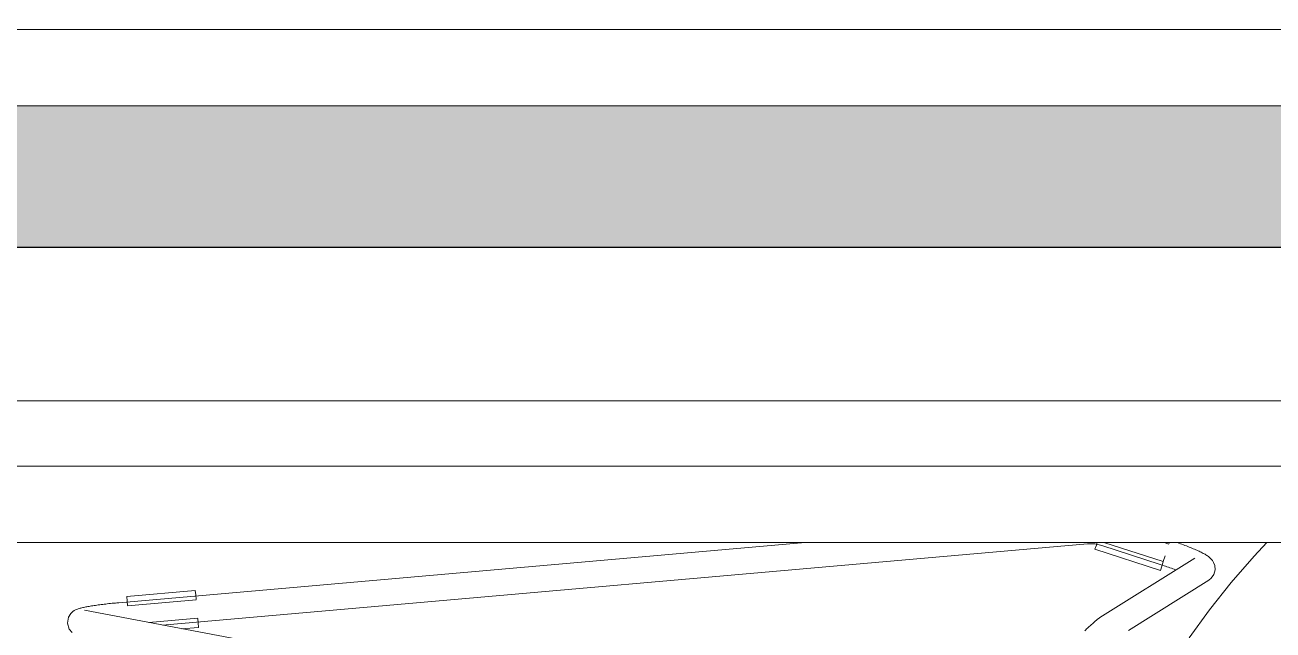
# Model space of a CAD drawing. Header units: millimetres. Extents: x 155927 to 326028, y -36033 to 97293.
# Drawn here: x 159087 to 159660, y 20380 to 20658 of the extents above; entities that cross this region are included whole.
import ezdxf

# ---------------------------------------------------------------- set-up
doc = ezdxf.new("R2010")
doc.units = ezdxf.units.MM
doc.header["$MEASUREMENT"] = 0
for name, color, linetype, lineweight in [('A-WALL-PATT', 7, 'CONTINUOUS', 9), ('I-FURN', 8, 'CONTINUOUS', 9), ('I-WALL', 7, 'CONTINUOUS', 9)]:
    doc.layers.add(name, color=color, linetype=linetype, lineweight=lineweight)

msp = doc.modelspace()

# ---------------------------------------------------------------- hatches: boundary and pattern name
at = {"layer": 'A-WALL-PATT'}
msp.add_hatch(color=256, dxfattribs=at).paths.add_polyline_path([(161148.83, 20555.61), (161148.83, 20657.61), (160977.67, 20657.61), (160977.67, 20620.54), (158577.67, 20620.54), (158577.67, 20657.61), (156862.83, 20657.61), (156862.83, 20555.61), (161119.62, 20555.61)], flags=0)

# ---------------------------------------------------------------- linework, layer by layer
at = {"layer": 'I-FURN'}
for p, q in [((160977.67, 20655.54), (158577.67, 20655.54)), ((160977.67, 20655.54), (158577.67, 20655.54)), ((158577.67, 20620.54), (160977.67, 20620.54)), ((158537.67, 20485.08), (160937.67, 20485.08)), ((160937.67, 20455.08), (158537.67, 20455.08)), ((160937.67, 20455.08), (158537.67, 20455.08)), ((158537.67, 20420.08), (160937.67, 20420.08)), ((159445.04, 20420.08), (159130.21, 20392.42)), ((159150.23, 20382.13), (159574.58, 20419.41)), ((159574.58, 20419.41), (159575.24, 20419.46)), ((159575.24, 20419.46), (159575.9, 20419.48)), ((159575.9, 20419.48), (159576.56, 20419.47)), ((159576.56, 20419.47), (159577.23, 20419.43)), ((159577.23, 20419.43), (159577.89, 20419.37)), ((159577.89, 20419.37), (159578.54, 20419.28)), ((159578.54, 20419.28), (159579.19, 20419.17)), ((159578.63, 20418.88), (159578.99, 20420)), ((159579.19, 20419.17), (159579.84, 20419.03)), ((159609.31, 20411.28), (159582.06, 20420.08)), ((159609.66, 20420.08), (159611.91, 20419.35)), ((159612.13, 20420.02), (159611.95, 20419.47)), ((159616.5, 20419.72), (159615.78, 20419.98)), ((159617.2, 20419.47), (159616.5, 20419.72)), ((159617.9, 20419.21), (159617.2, 20419.47)), ((159618.59, 20418.96), (159617.9, 20419.21)), ((159656.81, 20420.08), (159650.96, 20413.8)), ((159578, 20416.92), (159578.63, 20418.88)), ((159578, 20416.92), (159608, 20407.24)), ((159579.84, 20419.03), (159580.48, 20418.87)), ((159580.48, 20418.87), (159581.12, 20418.68)), ((159581.12, 20418.68), (159581.14, 20418.67)), ((159581.14, 20418.67), (159607.96, 20409.95)), ((159609.34, 20411.38), (159610.14, 20413.86)), ((159619.27, 20418.7), (159618.59, 20418.96)), ((159619.93, 20418.45), (159619.27, 20418.7)), ((159620.59, 20418.2), (159619.93, 20418.45)), ((159621.23, 20417.94), (159620.59, 20418.2)), ((159621.85, 20417.69), (159621.23, 20417.94)), ((159622.46, 20417.44), (159621.85, 20417.69)), ((159623.06, 20417.2), (159622.46, 20417.44)), ((159623.64, 20416.95), (159623.06, 20417.2)), ((159624.2, 20416.71), (159623.64, 20416.95)), ((159624.74, 20416.47), (159624.2, 20416.71)), ((159625.27, 20416.23), (159624.74, 20416.47)), ((159625.78, 20416), (159625.27, 20416.23)), ((159626.27, 20415.76), (159625.78, 20416)), ((159626.75, 20415.53), (159626.27, 20415.76)), ((159627.2, 20415.3), (159626.75, 20415.53)), ((159627.64, 20415.07), (159627.2, 20415.3)), ((159628.07, 20414.85), (159627.64, 20415.07)), ((159628.48, 20414.62), (159628.07, 20414.85)), ((159628.88, 20414.38), (159628.48, 20414.62)), ((159629.27, 20414.14), (159628.88, 20414.38)), ((159629.66, 20413.88), (159629.27, 20414.14)), ((159630.05, 20413.6), (159629.66, 20413.88)), ((159630.45, 20413.29), (159630.05, 20413.6)), ((159650.96, 20413.8), (159640.52, 20401.68)), ((159623.82, 20412.88), (159580.23, 20385.57)), ((159608.29, 20409.85), (159607.96, 20409.95)), ((159608.63, 20409.19), (159608, 20407.24)), ((159608.98, 20409.62), (159608.29, 20409.85)), ((159609.27, 20411.16), (159608.63, 20409.19)), ((159609.67, 20409.39), (159608.98, 20409.62)), ((159610.35, 20409.16), (159609.67, 20409.39)), ((159611.03, 20408.92), (159610.35, 20409.16)), ((159611.7, 20408.69), (159611.03, 20408.92)), ((159612.37, 20408.45), (159611.7, 20408.69)), ((159613.03, 20408.22), (159612.37, 20408.45)), ((159613.67, 20407.98), (159613.03, 20408.22)), ((159614.31, 20407.75), (159613.67, 20407.98)), ((159614.93, 20407.51), (159614.31, 20407.75)), ((159630.88, 20412.92), (159630.45, 20413.29)), ((159631.34, 20412.46), (159630.88, 20412.92)), ((159631.86, 20411.83), (159631.34, 20412.46)), ((159632.43, 20410.92), (159631.86, 20411.83)), ((159632.95, 20409.54), (159632.43, 20410.92)), ((159633.12, 20407.56), (159632.95, 20409.54)), ((159593.42, 20379.68), (159630.19, 20402.71)), ((159631.31, 20403.6), (159630.19, 20402.71)), ((159631.31, 20403.6), (159632.53, 20405.33)), ((159632.53, 20405.33), (159633.12, 20407.56)), ((159133.82, 20395.23), (159165.23, 20397.99)), ((159165.23, 20397.99), (159165.41, 20395.95)), ((159640.52, 20401.68), (159630.58, 20389.14)), ((159114.95, 20390.46), (159115.45, 20390.55)), ((159115.45, 20390.55), (159115.96, 20390.65)), ((159115.96, 20390.65), (159116.49, 20390.74)), ((159116.49, 20390.74), (159117.04, 20390.83)), ((159117.04, 20390.83), (159117.61, 20390.92)), ((159117.61, 20390.92), (159118.2, 20391.02)), ((159118.2, 20391.02), (159118.8, 20391.11)), ((159118.8, 20391.11), (159119.42, 20391.2)), ((159119.42, 20391.2), (159120.06, 20391.29)), ((159120.06, 20391.29), (159120.7, 20391.38)), ((159120.7, 20391.38), (159121.37, 20391.46)), ((159121.37, 20391.46), (159122.04, 20391.55)), ((159122.04, 20391.55), (159122.73, 20391.64)), ((159122.73, 20391.64), (159123.43, 20391.72)), ((159123.43, 20391.72), (159124.14, 20391.8)), ((159124.14, 20391.8), (159124.86, 20391.89)), ((159124.86, 20391.89), (159125.58, 20391.97)), ((159125.58, 20391.97), (159126.32, 20392.04)), ((159126.32, 20392.04), (159127.06, 20392.12)), ((159127.06, 20392.12), (159127.8, 20392.19)), ((159127.8, 20392.19), (159128.55, 20392.27)), ((159128.55, 20392.27), (159129.3, 20392.34)), ((159129.3, 20392.34), (159130.05, 20392.4)), ((159130.05, 20392.4), (159130.21, 20392.42)), ((159133.99, 20393.19), (159133.82, 20395.23)), ((159134.18, 20391.12), (159133.99, 20393.19)), ((159134.19, 20391), (159165.6, 20393.76)), ((159165.41, 20395.95), (159165.59, 20393.88)), ((159106.53, 20383.04), (159107.02, 20385.8)), ((159107.02, 20385.8), (159108.06, 20387.45)), ((159108.06, 20387.45), (159108.97, 20388.31)), ((159108.97, 20388.31), (159109.67, 20388.78)), ((159109.67, 20388.78), (159110.23, 20389.09)), ((159110.23, 20389.09), (159110.7, 20389.3)), ((159110.7, 20389.3), (159111.13, 20389.47)), ((159111.13, 20389.47), (159111.54, 20389.61)), ((159111.54, 20389.61), (159111.93, 20389.74)), ((159111.93, 20389.74), (159112.33, 20389.85)), ((159112.33, 20389.85), (159112.73, 20389.96)), ((159112.73, 20389.96), (159113.14, 20390.07)), ((159113.14, 20390.07), (159113.57, 20390.17)), ((159113.57, 20390.17), (159114.01, 20390.26)), ((159114.01, 20390.26), (159114.47, 20390.36)), ((159213.65, 20370.12), (159114.36, 20388.94)), ((159114.47, 20390.36), (159114.95, 20390.46)), ((159166.34, 20385.31), (159143.86, 20383.34)), ((159166.35, 20385.19), (159166.53, 20383.12)), ((159579.2, 20384.83), (159578.98, 20384.65)), ((159579.42, 20385), (159579.2, 20384.83)), ((159579.65, 20385.17), (159579.42, 20385)), ((159579.91, 20385.36), (159579.65, 20385.17)), ((159580.23, 20385.57), (159579.91, 20385.36)), ((159630.58, 20389.14), (159621.14, 20376.22)), ((159107.37, 20380.29), (159106.53, 20383.04)), ((159107.37, 20380.29), (159108.69, 20378.71)), ((159158.82, 20380.39), (159166.71, 20381.08)), ((159166.53, 20383.12), (159166.71, 20381.08)), ((159573.72, 20379.97), (159573.29, 20379.56)), ((159574.15, 20380.36), (159573.72, 20379.97)), ((159574.56, 20380.74), (159574.15, 20380.36)), ((159574.96, 20381.11), (159574.56, 20380.74)), ((159575.35, 20381.46), (159574.96, 20381.11)), ((159575.73, 20381.8), (159575.35, 20381.46)), ((159576.09, 20382.13), (159575.73, 20381.8)), ((159576.45, 20382.45), (159576.09, 20382.13)), ((159576.78, 20382.75), (159576.45, 20382.45)), ((159577.1, 20383.04), (159576.78, 20382.75)), ((159577.41, 20383.31), (159577.1, 20383.04)), ((159577.71, 20383.57), (159577.41, 20383.31)), ((159577.99, 20383.81), (159577.71, 20383.57)), ((159578.25, 20384.04), (159577.99, 20383.81)), ((159578.51, 20384.26), (159578.25, 20384.04)), ((159578.75, 20384.46), (159578.51, 20384.26)), ((159578.98, 20384.65), (159578.75, 20384.46))]:
    msp.add_line(p, q, dxfattribs=at)
at = {"layer": 'I-WALL', "lineweight": 30}
msp.add_line((156862.83, 20555.61), (161148.83, 20555.61), dxfattribs=at)

doc.saveas('drawing.dxf')
